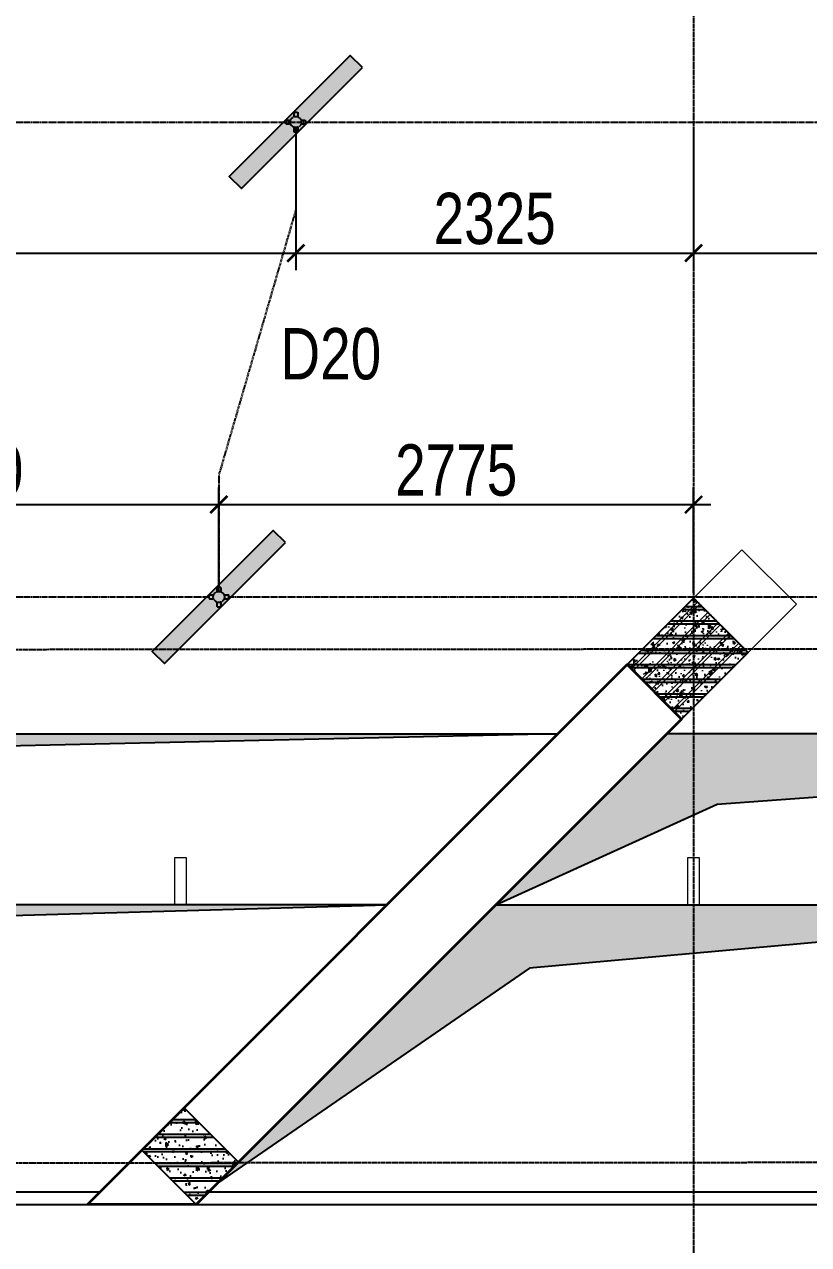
# Model space of a CAD drawing. Extents: x 134921 to 2525442, y -280073 to 23449.
# Drawn here: x 399522 to 404106, y 7598 to 14727 of the extents above; entities that cross this region are included whole.
import ezdxf

# ---------------------------------------------------------------- set-up
doc = ezdxf.new("R2010")
doc.units = 0
doc.header["$PDMODE"] = 3
doc.header["$PDSIZE"] = 100
doc.linetypes.add('DASHED', pattern=[0.75, 0.5, -0.25])
doc.linetypes.add('X_GRID$0$CENTER', pattern=[2, 1.25, -0.25, 0.25, -0.25])
doc.layers.get('0').update_dxf_attribs({"linetype": 'CONTINUOUS'})
doc.layers.get('Defpoints').update_dxf_attribs({"linetype": 'CONTINUOUS'})
for name, color, linetype, lineweight in [('A - Hatch', 251, 'CONTINUOUS', 5), ('A-COL', 3, 'CONTINUOUS', 20), ('A-WALL', 4, 'CONTINUOUS', 20), ('DIA HINH', 8, 'CONTINUOUS', 5), ('HACTH', 251, 'CONTINUOUS', 9), ('PLMF$0$wall', 4, 'CONTINUOUS', 35), ('TEXT', 7, 'CONTINUOUS', 5), ('XREF_LowerRoof - curtain wall$0$Xref-4th floor$0$Kinh', 5, 'CONTINUOUS', 13)]:
    doc.layers.add(name, color=color, linetype=linetype, lineweight=lineweight)
for name, color, linetype in [('CDC-BETONG', 2, 'CONTINUOUS'), ('cot', 2, 'CONTINUOUS'), ('E- ONG PVC', 1, 'DASHED'), ('E-DIM1', 9, 'CONTINUOUS'), ('E-TEXT ONG', 4, 'CONTINUOUS'), ('PLMF$0$htch', 8, 'CONTINUOUS'), ('PLMF$0$I-DETL-PATT', 252, 'CONTINUOUS'), ('PLMF$0$X-ColumnGrid-2$0$G20-Column1', 1, 'CONTINUOUS'), ('X_GRID$0$A-GRID 1', 253, 'X_GRID$0$CENTER')]:
    doc.layers.add(name, color=color, linetype=linetype)
doc.styles.add('E-TEXT DIM', font='vn_vni.shx', dxfattribs={"width": 0.8})
doc.styles.add('E-TEXT GHI CHU', font='vn_vni.shx', dxfattribs={"width": 0.8})
doc.dimstyles.new('E-DIM1', dxfattribs={"dimtxt": 300, "dimasz": 100, "dimexe": 100, "dimexo": 30, "dimgap": 50, "dimtad": 1, "dimdec": 0, "dimzin": 1, "dimdsep": 46, "dimtxsty": 'E-TEXT DIM', "dimblk": 'ARCHTICK', "dimcen": 2, "dimdle": 100, "dimclrd": 256, "dimclre": 252, "dimclrt": 10, "dimadec": 0, "dimazin": 0, "dimtfac": 1, "dimtdec": 0, "dimtix": 1, "dimtmove": 2, "dimatfit": 3, "dimfxl": 1, "dimtolj": 1, "dimtzin": 1, "dimlwd": -1, "dimlwe": -1, "dimarcsym": 0})

# ---------------------------------------------------------------- blocks, each defined once
blk = doc.blocks.new('PLMF$0$X-ColumnGrid-2$0$C550x450')
at = {"layer": 'PLMF$0$htch', "ltscale": 5}
h = blk.add_hatch(dxfattribs=at)
h.set_pattern_fill('1BETONG2-BOP', color=256, scale=20, style=0, pattern_type=2)
h.set_pattern_definition([(50, (6684.1, 2216.99), (143.452, -12.5504), [15, -165]), (355, (6684.1, 2217), (-27.7503, 150.4384), [12, -132]), (100.4514, (6696.05, 2215.95), (115.702, 137.888), [12.748, -140.2284]), (46.1842, (6684.1, 2257), (213.448, -33.104), [22.5, -247.5]), (96.6356, (6701.88, 2254.23), (186.9325, 194.8236), [19.122, -210.3426]), (351.1842, (6684.1, 2257), (186.9324, 194.824), [18, -198]), (21, (6704.1, 2246.99), (119.3814, -80.5238), [15, -165]), (226, (6704.1, 2247), (134.3764, -73.108), [12, -132]), (71.4514, (6714.05, 2240.28), (168.0445, 64.506), [12.748, -140.2284]), (67.5, (6684.1, 2216.993), (-31.18324, 58.8749), [0, -130.4, 0, -134, 0, -132.5]), (4.5, (6684.1, 2216.99), (56.6702, 76.02064), [0, -76.4, 0, -127.4, 0, -50.5]), (327.5, (6639.5, 2216.993), (106.7645, -4.51097), [0, -50, 0, -156, 0, -207]), (317.5, (6619.5, 2216.99), (116.6372, 20.021), [0, -65, 0, -103.6, 0, -147]), (315, (6684.1, 2216.99), (60.1041, 60.1041), []), (315, (6684.1, 2241.49), (60.1041, 60.1041), [])])
h.paths.add_polyline_path([(250, 150), (-300, 150), (-300, -300), (250, -300)])
at = {"layer": 'CDC-BETONG', "ltscale": 5}
blk.add_lwpolyline([(-300, -300), (250, -300), (250, 150), (-300, 150)], close=True, dxfattribs=at)
blk = doc.blocks.new('PLMF$0$X-ColumnGrid-2$0$C3545')
at = {"layer": 'PLMF$0$htch', "ltscale": 5}
h = blk.add_hatch(dxfattribs=at)
h.set_pattern_fill('1BETONG2-BOP', color=256, scale=20, style=0, pattern_type=2)
h.set_pattern_definition([(50, (96209.34, 47291.99), (143.452, -12.5504), [15, -165]), (355, (96209.34, 47292), (-27.7503, 150.4384), [12, -132]), (100.4514, (96221.3, 47290.95), (115.702, 137.888), [12.748, -140.2284]), (46.1842, (96209.34, 47332), (213.448, -33.104), [22.5, -247.5]), (96.6356, (96227.13, 47329.23), (186.9325, 194.8236), [19.122, -210.3426]), (351.1842, (96209.34, 47332), (186.9324, 194.824), [18, -198]), (21, (96229.34, 47321.99), (119.3814, -80.5238), [15, -165]), (226, (96229.34, 47322), (134.3764, -73.108), [12, -132]), (71.4514, (96239.29, 47315.28), (168.0445, 64.506), [12.748, -140.2284]), (67.5, (96209.34, 47291.993), (-31.18324, 58.8749), [0, -130.4, 0, -134, 0, -132.5]), (4.5, (96209.34, 47291.99), (56.6702, 76.02064), [0, -76.4, 0, -127.4, 0, -50.5]), (327.5, (96164.74, 47291.993), (106.7645, -4.51097), [0, -50, 0, -156, 0, -207]), (317.5, (96144.74, 47291.99), (116.6372, 20.021), [0, -65, 0, -103.6, 0, -147]), (315, (96209.34, 47291.99), (60.1041, 60.1041), []), (315, (96209.34, 47316.49), (60.1041, 60.1041), [])])
h.paths.add_polyline_path([(89575.2, 45225), (89225.2, 45225), (89225.2, 44775), (89575.2, 44775)])
at = {"layer": 'CDC-BETONG', "ltscale": 5}
blk.add_lwpolyline([(89225.2, 44775), (89575.2, 44775), (89575.2, 45225), (89225.2, 45225)], close=True, dxfattribs=at)
blk = doc.blocks.new('dendai')
at = {"layer": 'Defpoints'}
blk.add_lwpolyline([(742.5, 671.8), (671.8, 742.5), (-35.4, 35.4), (35.4, -35.4)], close=True, dxfattribs=at)
blk = doc.blocks.new('_ArchTick')
at = {"color": 0, "linetype": 'ByBlock', "const_width": 0.15}
blk.add_lwpolyline([(-0.5, -0.5), (0.5, 0.5)], dxfattribs=at)
blk = doc.blocks.new('*D94')
at = {"layer": 'Defpoints', "color": 0, "ltscale": 2, "transparency": 16777216}
for p in [(400658.3, 11921.5), (397658.3, 11382), (400658.3, 11382)]:
    blk.add_point(p, dxfattribs=at)
at = {"layer": 'E-DIM1', "color": 252, "ltscale": 2, "transparency": 16777216}
for p, q in [((397658.3, 11412), (397658.3, 12021.5)), ((400658.3, 11412), (400658.3, 12021.5))]:
    blk.add_line(p, q, dxfattribs=at)
at = {"layer": 'E-DIM1', "linetype": 'Continuous', "ltscale": 2, "transparency": 16777216}
blk.add_line((397558.3, 11921.5), (400758.3, 11921.5), dxfattribs=at)
at = {"layer": 'E-DIM1', "ltscale": 2, "transparency": 16777216, "xscale": 100, "yscale": 100, "zscale": 100, "rotation": 180}
blk.add_blockref('_ArchTick', (397658.3, 11921.5), dxfattribs=at)
at = {"layer": 'E-DIM1', "ltscale": 2, "transparency": 16777216, "xscale": 100, "yscale": 100, "zscale": 100}
blk.add_blockref('_ArchTick', (400658.3, 11921.5), dxfattribs=at)
at = {"layer": 'E-DIM1', "color": 10, "ltscale": 2, "transparency": 16777216, "insert": (399158.3, 12121.5), "char_height": 300, "attachment_point": 5, "style": 'E-TEXT DIM'}
blk.add_mtext('\\A1;3000', dxfattribs=at)
blk = doc.blocks.new('Hop chia 2-3')
for p, q in [((67.4, 69.8), (67.4, 92.8)), ((113.4, 138.8), (136.4, 138.8)), ((182.4, 69.8), (182.4, 92.8)), ((113.4, 23.8), (136.4, 23.8))]:
    blk.add_line(p, q)
for points in [[(67.4, 92.8), (94.5, 92.8)], [(113.4, 138.8), (113.4, 111.7)], [(136.4, 138.8), (136.4, 111.7)], [(155.2, 92.8), (182.4, 92.8)], [(67.4, 69.8), (94.5, 69.8)], [(113.4, 50.9), (113.4, 23.8)], [(136.4, 50.9), (136.4, 23.8)], [(155.2, 69.8), (182.4, 69.8)]]:
    blk.add_lwpolyline(points)
blk.add_circle((124.9, 81.3), 32.5)
blk = doc.blocks.new('*D131')
at = {"layer": 'Defpoints', "color": 0, "ltscale": 2, "transparency": 16777216}
for p in [(403433.3, 11921.5), (400658.3, 11382), (403433.3, 11375.2)]:
    blk.add_point(p, dxfattribs=at)
at = {"layer": 'E-DIM1', "color": 252, "ltscale": 2, "transparency": 16777216}
for p, q in [((400658.3, 11412), (400658.3, 12021.5)), ((403433.3, 11405.2), (403433.3, 12021.5))]:
    blk.add_line(p, q, dxfattribs=at)
at = {"layer": 'E-DIM1', "linetype": 'Continuous', "ltscale": 2, "transparency": 16777216}
blk.add_line((400558.3, 11921.5), (403533.3, 11921.5), dxfattribs=at)
at = {"layer": 'E-DIM1', "ltscale": 2, "transparency": 16777216, "xscale": 100, "yscale": 100, "zscale": 100, "rotation": 180}
blk.add_blockref('_ArchTick', (400658.3, 11921.5), dxfattribs=at)
at = {"layer": 'E-DIM1', "ltscale": 2, "transparency": 16777216, "xscale": 100, "yscale": 100, "zscale": 100}
blk.add_blockref('_ArchTick', (403433.3, 11921.5), dxfattribs=at)
at = {"layer": 'E-DIM1', "color": 10, "ltscale": 2, "transparency": 16777216, "insert": (402045.8, 12121.5), "char_height": 300, "attachment_point": 5, "style": 'E-TEXT DIM'}
blk.add_mtext('\\A1;2775', dxfattribs=at)
blk = doc.blocks.new('*D139')
at = {"layer": 'Defpoints', "color": 0, "ltscale": 2, "transparency": 16777216}
for p in [(395108.2, 14157), (401108.2, 14157), (401108.2, 13391.3)]:
    blk.add_point(p, dxfattribs=at)
at = {"layer": 'E-DIM1', "color": 252, "ltscale": 2, "transparency": 16777216}
for p, q in [((395108.2, 14127), (395108.2, 13291.3)), ((401108.2, 14127), (401108.2, 13291.3))]:
    blk.add_line(p, q, dxfattribs=at)
at = {"layer": 'E-DIM1', "linetype": 'Continuous', "ltscale": 2, "transparency": 16777216}
blk.add_line((395008.2, 13391.3), (401208.2, 13391.3), dxfattribs=at)
at = {"layer": 'E-DIM1', "ltscale": 2, "transparency": 16777216, "xscale": 100, "yscale": 100, "zscale": 100, "rotation": 180}
blk.add_blockref('_ArchTick', (395108.2, 13391.3), dxfattribs=at)
at = {"layer": 'E-DIM1', "ltscale": 2, "transparency": 16777216, "xscale": 100, "yscale": 100, "zscale": 100}
blk.add_blockref('_ArchTick', (401108.2, 13391.3), dxfattribs=at)
at = {"layer": 'E-DIM1', "color": 10, "ltscale": 2, "transparency": 16777216, "insert": (398108.2, 13591.3), "char_height": 300, "attachment_point": 5, "style": 'E-TEXT DIM'}
blk.add_mtext('\\A1;6000', dxfattribs=at)
blk = doc.blocks.new('*D140')
at = {"layer": 'Defpoints', "color": 0, "ltscale": 2, "transparency": 16777216}
for p in [(401108.2, 14157), (403433.3, 14157), (403433.3, 13391.3)]:
    blk.add_point(p, dxfattribs=at)
at = {"layer": 'E-DIM1', "color": 252, "ltscale": 2, "transparency": 16777216}
for p, q in [((401108.2, 14127), (401108.2, 13291.3)), ((403433.3, 14127), (403433.3, 13291.3))]:
    blk.add_line(p, q, dxfattribs=at)
at = {"layer": 'E-DIM1', "linetype": 'Continuous', "ltscale": 2, "transparency": 16777216}
blk.add_line((401008.2, 13391.3), (403533.3, 13391.3), dxfattribs=at)
at = {"layer": 'E-DIM1', "ltscale": 2, "transparency": 16777216, "xscale": 100, "yscale": 100, "zscale": 100, "rotation": 180}
blk.add_blockref('_ArchTick', (401108.2, 13391.3), dxfattribs=at)
at = {"layer": 'E-DIM1', "ltscale": 2, "transparency": 16777216, "xscale": 100, "yscale": 100, "zscale": 100}
blk.add_blockref('_ArchTick', (403433.3, 13391.3), dxfattribs=at)
at = {"layer": 'E-DIM1', "color": 10, "ltscale": 2, "transparency": 16777216, "insert": (402270.8, 13591.3), "char_height": 300, "attachment_point": 5, "style": 'E-TEXT DIM'}
blk.add_mtext('\\A1;2325', dxfattribs=at)
blk = doc.blocks.new('*D141')
at = {"layer": 'Defpoints', "color": 0, "ltscale": 2, "transparency": 16777216}
for p in [(403433.3, 14157), (407108.3, 14157), (407108.3, 13391.3)]:
    blk.add_point(p, dxfattribs=at)
at = {"layer": 'E-DIM1', "color": 252, "ltscale": 2, "transparency": 16777216}
for p, q in [((403433.3, 14127), (403433.3, 13291.3)), ((407108.3, 14127), (407108.3, 13291.3))]:
    blk.add_line(p, q, dxfattribs=at)
at = {"layer": 'E-DIM1', "linetype": 'Continuous', "ltscale": 2, "transparency": 16777216}
blk.add_line((403333.3, 13391.3), (407208.3, 13391.3), dxfattribs=at)
at = {"layer": 'E-DIM1', "ltscale": 2, "transparency": 16777216, "xscale": 100, "yscale": 100, "zscale": 100, "rotation": 180}
blk.add_blockref('_ArchTick', (403433.3, 13391.3), dxfattribs=at)
at = {"layer": 'E-DIM1', "ltscale": 2, "transparency": 16777216, "xscale": 100, "yscale": 100, "zscale": 100}
blk.add_blockref('_ArchTick', (407108.3, 13391.3), dxfattribs=at)
at = {"layer": 'E-DIM1', "color": 10, "ltscale": 2, "transparency": 16777216, "insert": (405270.8, 13591.3), "char_height": 300, "attachment_point": 5, "style": 'E-TEXT DIM'}
blk.add_mtext('\\A1;3675', dxfattribs=at)

msp = doc.modelspace()

# ---------------------------------------------------------------- hatches: boundary and pattern name
at = {"layer": 'A - Hatch'}
h = msp.add_hatch(dxfattribs=at)
h.set_pattern_fill('BTCT-1', color=8, scale=20)
h.set_pattern_definition([(50, (115389.45, -69862.3), (143.452037, -12.550427), [15, -165]), (355, (115389.45, -69862.3), (-27.75027, 150.43843), [12, -132]), (100.4514, (115401.4, -69863.35), (115.701876, 137.88791), [12.74804, -140.22842]), (46.1842, (115389.45, -69822.3), (213.44821, -33.1038), [22.5, -247.5]), (96.6356, (115407.24, -69825.06), (186.93254, 194.82357), [19.12206, -210.3426]), (351.1842, (115389.45, -69822.3), (186.93239, 194.82372), [18, -198]), (21, (115409.45, -69832.3), (119.38141, -80.52378), [15, -165]), (326, (115409.45, -69832.3), (48.66307, 145.03001), [12, -132]), (71.4514, (115419.4, -69839.01), (168.044526, 64.5061), [12.74804, -140.22842]), (37.5, (115389.45, -69862.303), (2.431971, 66.578771), [0, -130.4, 0, -134, 0, -132.5]), (7.5, (115389.45, -69862.3), (52.613907, 78.882342), [0, -76.4, 0, -127.4, 0, -50.5]), (327.5, (115344.85, -69862.303), (106.764487, -4.510974), [0, -50, 0, -156, 0, -207]), (317.5, (115324.85, -69862.3), (116.637234, 20.020996), [0, -65, 0, -103.6, 0, -147]), (45, (115389.45, -69862.3), (-60.104076, 60.104076), []), (45, (115389.45, -69837.8), (-60.104076, 60.104076), [])])
h.paths.add_polyline_path([(403433.331, 11375.214), (403044.422, 10986.305), (403362.621, 10668.107), (403751.529, 11057.016)])
at = {"layer": 'HACTH'}
h = msp.add_hatch(dxfattribs=at)
h.set_pattern_fill('DOTS', color=256, scale=5)
h.set_pattern_definition([(0, (223732.855, 0), (3.96875, 7.9375), [0, -7.9375])])
h.paths.add_polyline_path([(383497.24, 14475.214), (383426.529, 14545.925), (382719.422, 13838.818), (382790.133, 13768.107)])
h.paths.add_polyline_path([(389047.24, 11700.214), (388976.53, 11770.925), (388269.423, 11063.818), (388340.134, 10993.107)])
h.paths.add_polyline_path([(389497.24, 14475.214), (389426.529, 14545.925), (388719.422, 13838.818), (388790.133, 13768.107)])
h.paths.add_polyline_path([(392047.24, 11700.214), (391976.53, 11770.925), (391269.423, 11063.818), (391340.134, 10993.107)])
h.paths.add_polyline_path([(395047.24, 11700.214), (394976.53, 11770.925), (394269.423, 11063.818), (394340.134, 10993.107)])
h.paths.add_polyline_path([(395497.24, 14475.214), (395426.529, 14545.925), (394719.422, 13838.818), (394790.133, 13768.107)])
h.paths.add_polyline_path([(398047.24, 11700.214), (397976.53, 11770.925), (397269.423, 11063.818), (397340.134, 10993.107)])
h.paths.add_polyline_path([(401047.24, 11700.214), (400976.53, 11770.925), (400269.423, 11063.818), (400340.134, 10993.107)])
h.paths.add_polyline_path([(401497.24, 14475.214), (401426.529, 14545.925), (400719.422, 13838.818), (400790.133, 13768.107)])
h.paths.add_polyline_path([(407497.24, 14475.214), (407426.529, 14545.925), (406719.422, 13838.818), (406790.133, 13768.107)])
h = msp.add_hatch(color=256, dxfattribs=at)
h.dxf.hatch_style = 1
h.paths.add_polyline_path([(384276.831, 9582.317), (385276.529, 10582.016), (402640.133, 10582.016), (385534.216, 10201.367)])
h = msp.add_hatch(color=256, dxfattribs=at)
h.dxf.hatch_style = 1
h.paths.add_polyline_path([(409208.331, 10582.016), (403276.529, 10582.016), (402276.831, 9582.317), (403571.835, 10171.896)])
h = msp.add_hatch(color=256, dxfattribs=at)
h.dxf.hatch_style = 1
h.paths.add_polyline_path([(382601.53, 7907.016), (384612.904, 9099.569), (401640.435, 9582.317), (384276.831, 9582.317)])
h = msp.add_hatch(color=256, dxfattribs=at)
h.dxf.hatch_style = 1
h.paths.add_polyline_path([(400650.272, 7955.758), (402276.831, 9582.317), (406596.331, 9582.317), (402474.968, 9213.178)])

# ---------------------------------------------------------------- linework, layer by layer
at = {"layer": 'A-COL'}
msp.add_lwpolyline([(403433.331, 11375.214), (403716.174, 11658.056), (404034.371, 11339.859), (403751.529, 11057.016)], close=True, dxfattribs=at)
at = {"layer": 'A-WALL', "color": 8, "ltscale": 2}
for p, q in [((402449.908, 10391.791), (403044.423, 10986.305)), ((403086.304, 10391.791), (403362.621, 10668.107))]:
    msp.add_line(p, q, dxfattribs=at)
at = {"layer": 'cot', "ltscale": 5}
msp.add_lwpolyline([(403362.621, 10668.107), (403751.529, 11057.016), (403433.331, 11375.214), (403044.422, 10986.305)], close=True, dxfattribs=at)
at = {"layer": 'E- ONG PVC', "ltscale": 10}
for points in [[(377165.747, 14157.016), (407050.747, 14157.016)], [(401108.248, 14099.516), (401108.248, 13644.687), (400658.332, 12096.07), (400658.247, 11439.516)], [(388715.748, 11382.016), (400600.748, 11382.016)], [(400715.748, 11382.016), (408773.972, 11382.016), (409253.445, 11223.076)]]:
    msp.add_lwpolyline(points, dxfattribs=at)
at = {"layer": 'PLMF$0$I-DETL-PATT'}
for p, q in [((382526.53, 7907.016), (399965.134, 7907.016)), ((400601.53, 7907.016), (406608.331, 7907.016)), ((371982.666, 7832.016), (406608.331, 7832.016))]:
    msp.add_line(p, q, dxfattribs=at)
at = {"layer": 'PLMF$0$I-DETL-PATT', "linetype": 'ByBlock'}
msp.add_lwpolyline([(384276.831, 9582.317), (385276.529, 10582.016), (402640.133, 10582.016), (385534.216, 10201.367)], close=True, dxfattribs=at)
for points in [[(409208.331, 10582.016), (403276.529, 10582.016), (402276.831, 9582.317), (403571.835, 10171.896), (409208.331, 10582.016)], [(382601.53, 7907.016), (384612.904, 9099.569), (401640.435, 9582.317), (384276.831, 9582.317), (382601.53, 7907.016)], [(400650.272, 7955.758), (402276.831, 9582.317), (406596.331, 9582.317), (402474.968, 9213.178), (400650.272, 7955.758)]]:
    msp.add_lwpolyline(points, dxfattribs=at)
at = {"layer": 'PLMF$0$wall'}
msp.add_lwpolyline([(399890.134, 7832.016), (403044.422, 10986.305), (403362.621, 10668.107), (400526.53, 7832.016), (399890.134, 7832.016)], dxfattribs=at)
at = {"layer": 'TEXT', "ltscale": 400}
for p, q in [((385276.529, 10582.016), (402640.133, 10582.016)), ((403276.529, 10582.016), (409208.331, 10582.016))]:
    msp.add_line(p, q, dxfattribs=at)
msp.add_lwpolyline([(403276.529, 10582.016), (403751.529, 11057.016), (403433.331, 11375.214), (402640.133, 10582.016)], dxfattribs=at)
at = {"layer": 'X_GRID$0$A-GRID 1', "ltscale": 10}
for p, q in [((403433.331, 20224.377), (403433.331, 4741.145)), ((412644.229, 11082.016), (372399.822, 11057.016)), ((412644.229, 8082.016), (372399.822, 8057.016))]:
    msp.add_line(p, q, dxfattribs=at)
at = {"layer": 'X_GRID$0$A-GRID 1'}
msp.add_line((403433.331, 11375.214), (403751.529, 11057.016), dxfattribs=at)
at = {"layer": 'XREF_LowerRoof - curtain wall$0$Xref-4th floor$0$Kinh'}
for points in [[(401640.435, 9582.317), (401640.435, 9582.317), (400468.331, 9582.317), (400468.331, 9857.016), (400398.331, 9857.016), (400398.331, 9582.317), (398968.331, 9582.317)], [(406596.331, 9582.317), (406468.331, 9582.317), (406468.331, 9857.016), (406398.331, 9857.016), (406398.331, 9582.317), (404968.331, 9582.317), (404968.331, 9857.016), (404898.331, 9857.016), (404898.331, 9582.317), (403468.331, 9582.317), (403468.331, 9857.016), (403398.331, 9857.016), (403398.331, 9582.317), (402276.831, 9582.317)]]:
    msp.add_lwpolyline(points, dxfattribs=at)

# ---------------------------------------------------------------- block references
at = {"rotation": 45.00000930924046}
msp.add_blockref('PLMF$0$X-ColumnGrid-2$0$C550x450', (403362.62, 11092.371), dxfattribs=at)
at = {"layer": 'DIA HINH'}
for p in [(400754.778, 13803.463), (400304.778, 11028.463)]:
    msp.add_blockref('dendai', p, dxfattribs=at)
at = {"layer": 'E- ONG PVC', "rotation": 0.0003557744733281698}
for p in [(400983.397, 14075.677), (400533.397, 11300.677)]:
    msp.add_blockref('Hop chia 2-3', p, dxfattribs=at)
at = {"layer": 'PLMF$0$X-ColumnGrid-2$0$G20-Column1', "rotation": 45.00000930917275}
msp.add_blockref('PLMF$0$X-ColumnGrid-2$0$C3545', (369095.478, -86920.47), dxfattribs=at)

# ---------------------------------------------------------------- texts
at = {"layer": 'E-TEXT ONG', "linetype": 'Continuous', "style": 'E-TEXT GHI CHU', "width": 0.8}
msp.add_text('D20 ', height=300, rotation=0.0003558, dxfattribs=at).set_placement((401018.489, 12652.978))

# ---------------------------------------------------------------- dimensions: what is measured, and where the dimension line sits
at = {"layer": 'E-DIM1', "ltscale": 2}
for base, p1, p2, picture, middle in [((401108.247, 13391.302), (395108.247, 14157.016), (401108.247, 14157.016), '*D139', (398108.247, 13591.302)), ((403433.331, 13391.302), (401108.247, 14157.016), (403433.331, 14157.016), '*D140', (402270.789, 13591.302)), ((407108.331, 13391.302), (403433.331, 14157.016), (407108.331, 14157.016), '*D141', (405270.831, 13591.302)), ((400658.332, 11921.543), (397658.332, 11382.016), (400658.332, 11382.016), '*D94', (399158.332, 12121.543)), ((403433.331, 11921.543), (400658.332, 11382.016), (403433.331, 11375.214), '*D131', (402045.831, 12121.543))]:
    dim = msp.add_linear_dim(base=base, p1=p1, p2=p2, dimstyle='E-DIM1', dxfattribs=at)
    dim.commit()
    dim.dimension.update_dxf_attribs({"geometry": picture, "text_midpoint": middle})

doc.saveas('drawing.dxf')
